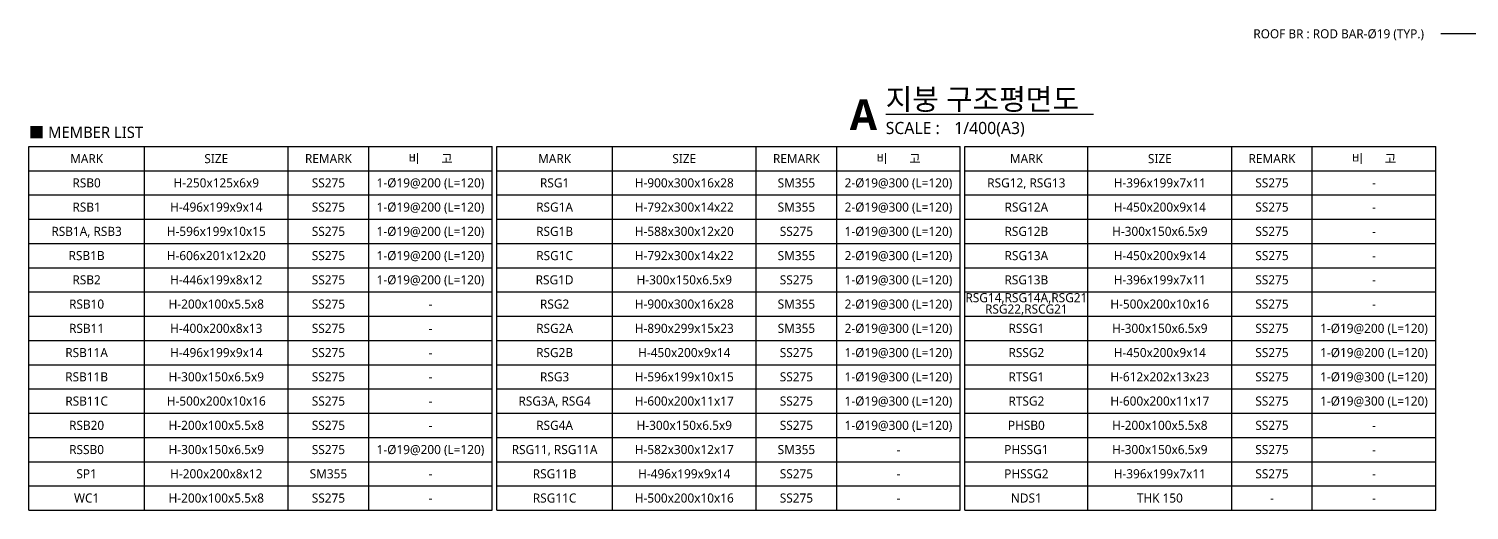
# Model space of a CAD drawing. Header units: millimetres. Extents: x 9300 to 667126, y 4200 to 105100.
# Drawn here: x 513900 to 609065, y 4200 to 35963 of the extents above; entities that cross this region are included whole.
import ezdxf
from ezdxf.enums import TextEntityAlignment as Align

# ---------------------------------------------------------------- set-up
doc = ezdxf.new("R2010")
doc.units = ezdxf.units.MM
doc.header["$LTSCALE"] = 200
for name, color, linetype in [('SYM', 6, 'Continuous'), ('SYM-LEAD', 6, 'Continuous'), ('TEXT', 3, 'Continuous')]:
    doc.layers.add(name, color=color, linetype=linetype)
doc.styles.add('스타일1', font='malgun.ttf')
doc.styles.add('스타일2', font='malgunbd.ttf')
doc.dimstyles.new('DIM-QD 1', dxfattribs={"dimtxt": 3, "dimasz": 1.5, "dimexe": 1, "dimexo": 0, "dimgap": 1, "dimtad": 1, "dimdec": 3, "dimdsep": 46, "dimlunit": 6, "dimtxsty": '스타일1', "dimblk1": 'ARCHTICK', "dimblk2": 'ARCHTICK', "dimsah": 1, "dimcen": 0, "dimclrd": 256, "dimclre": 256, "dimclrt": 3, "dimazin": 2, "dimtfac": 1, "dimtdec": 3, "dimtix": 1, "dimtmove": 2, "dimatfit": 3, "dimldrblk": 'ARCHTICK', "dimfxl": 1, "dimtolj": 1, "dimtzin": 0, "dimarcsym": 0})

# ---------------------------------------------------------------- blocks, each defined once
blk = doc.blocks.new('dwgtitle')
at = {"layer": 'SYM', "color": 3, "style": '스타일1'}
blk.add_text('SCALE :', height=4, dxfattribs=at).set_placement((12.25, -1.4))
at = {"layer": 'SYM', "color": 6, "style": '스타일2'}
blk.add_attdef('A', text='', height=10, dxfattribs=at).set_placement((4.89, 5), align=Align.MIDDLE)
at = {"layer": 'SYM', "color": 3, "style": '스타일1'}
for tag, p, height in [('%%UTITLE', (12.25, 6.59), 7), ('1/100', (34.89, -1.4), 4)]:
    blk.add_attdef(tag, p, '', height=height, dxfattribs=at)
blk = doc.blocks.new('_ARCHTICK')
at = {"color": 0, "linetype": 'ByBlock', "const_width": 0.15}
blk.add_lwpolyline([(-0.5, -0.5), (0.5, 0.5)], dxfattribs=at)

msp = doc.modelspace()

# ---------------------------------------------------------------- linework, layer by layer
for p, q in [((513900, 28200), (544519.748, 28200)), ((513900, 4200), (513900, 28200)), ((521537.13, 4200), (521537.13, 28200)), ((531035.962, 4200), (531035.962, 28200)), ((536356.346, 4200), (536356.346, 28200)), ((544519.748, 4200), (544519.748, 28200)), ((544819.748, 28200), (575439.495, 28200)), ((544819.748, 4200), (544819.748, 28200)), ((552456.878, 4200), (552456.878, 28200)), ((561955.71, 4200), (561955.71, 28200)), ((567276.094, 4200), (567276.094, 28200)), ((575439.495, 4200), (575439.495, 28200)), ((575739.495, 28200), (606859.243, 28200)), ((575739.495, 4200), (575739.495, 28200)), ((583876.625, 4200), (583876.625, 28200)), ((593375.458, 4200), (593375.458, 28200)), ((598695.842, 4200), (598695.842, 28200)), ((606859.243, 4200), (606859.243, 28200)), ((513900, 26600), (544519.748, 26600)), ((544819.748, 26600), (575439.495, 26600)), ((575739.495, 26600), (606859.243, 26600)), ((513900, 25000), (544519.748, 25000)), ((544819.748, 25000), (575439.495, 25000)), ((575739.495, 25000), (606859.243, 25000)), ((513900, 23400), (544519.748, 23400)), ((544819.748, 23400), (575439.495, 23400)), ((575739.495, 23400), (606859.243, 23400)), ((513900, 21800), (544519.748, 21800)), ((544819.748, 21800), (575439.495, 21800)), ((575739.495, 21800), (606859.243, 21800)), ((513900, 20200), (544519.748, 20200)), ((544819.748, 20200), (575439.495, 20200)), ((575739.495, 20200), (606859.243, 20200)), ((513900, 18600), (544519.748, 18600)), ((544819.748, 18600), (575439.495, 18600)), ((575739.495, 18600), (606859.243, 18600)), ((513900, 17000), (544519.748, 17000)), ((544819.748, 17000), (575439.495, 17000)), ((575739.495, 17000), (606859.243, 17000)), ((513900, 15400), (544519.748, 15400)), ((544819.748, 15400), (575439.495, 15400)), ((575739.495, 15400), (606859.243, 15400)), ((513900, 13800), (544519.748, 13800)), ((544819.748, 13800), (575439.495, 13800)), ((575739.495, 13800), (606859.243, 13800)), ((513900, 12200), (544519.748, 12200)), ((544819.748, 12200), (575439.495, 12200)), ((575739.495, 12200), (606859.243, 12200)), ((513900, 10600), (544519.748, 10600)), ((544819.748, 10600), (575439.495, 10600)), ((575739.495, 10600), (606859.243, 10600)), ((513900, 9000), (544519.748, 9000)), ((544819.748, 9000), (575439.495, 9000)), ((575739.495, 9000), (606859.243, 9000)), ((513900, 7400), (544519.748, 7400)), ((544819.748, 7400), (575439.495, 7400)), ((575739.495, 7400), (606859.243, 7400)), ((513900, 5800), (544519.748, 5800)), ((544819.748, 5800), (575439.495, 5800)), ((575739.495, 5800), (606859.243, 5800)), ((513900, 4200), (544519.748, 4200)), ((544819.748, 4200), (575439.495, 4200)), ((575739.495, 4200), (606859.243, 4200))]:
    msp.add_line(p, q)

# ---------------------------------------------------------------- block references
at = {"layer": 'SYM', "xscale": 200, "yscale": 200, "zscale": 200}
msp.add_blockref('dwgtitle', (568064.619, 29300), dxfattribs=at).add_auto_attribs({'%%UTITLE': '%%U지붕 구조평면도  ', '1/100': '1/400(A3)', 'A': 'A'})

# ---------------------------------------------------------------- texts
at = {"layer": 'TEXT', "style": '스타일1'}
for s, height, p in [('ROOF BR : ROD BAR-Ø19 (TYP.)', 600, (594804.771, 35636.583, -786309.796)), ('■ MEMBER LIST', 750, (513896.132, 29135.998))]:
    msp.add_text(s, height=height, dxfattribs=at).set_placement(p, align=Align.MIDDLE_LEFT)
for s, p in [('MARK', (517718.565, 27400)), ('SIZE', (526286.546, 27400)), ('REMARK', (533696.154, 27400)), ('비       고', (540438.047, 27400)), ('MARK', (548638.313, 27400)), ('SIZE', (557206.294, 27400)), ('REMARK', (564615.902, 27400)), ('비       고', (571357.795, 27400)), ('MARK', (579808.06, 27400)), ('SIZE', (588626.041, 27400)), ('REMARK', (596035.65, 27400)), ('비       고', (602777.543, 27400)), ('RSB0', (517718.565, 25800)), ('H-250x125x6x9', (526286.546, 25800)), ('SS275', (533696.154, 25800)), ('1-Ø19@200 (L=120)', (540438.047, 25800)), ('RSG1', (548638.313, 25800)), ('H-900x300x16x28', (557206.294, 25800)), ('SM355', (564615.902, 25800)), ('2-Ø19@300 (L=120)', (571357.795, 25800)), ('RSG12, RSG13', (579808.06, 25800)), ('H-396x199x7x11', (588626.041, 25800)), ('SS275', (596035.65, 25800)), ('-', (602777.543, 25800)), ('RSB1', (517718.565, 24200)), ('H-496x199x9x14', (526286.546, 24200)), ('SS275', (533696.154, 24200)), ('1-Ø19@200 (L=120)', (540438.047, 24200)), ('RSG1A', (548638.313, 24200)), ('H-792x300x14x22', (557206.294, 24200)), ('SM355', (564615.902, 24200)), ('2-Ø19@300 (L=120)', (571357.795, 24200)), ('RSG12A', (579808.06, 24200)), ('H-450x200x9x14', (588626.041, 24200)), ('SS275', (596035.65, 24200)), ('-', (602777.543, 24200)), ('RSB1A, RSB3', (517718.565, 22600)), ('H-596x199x10x15', (526286.546, 22600)), ('SS275', (533696.154, 22600)), ('1-Ø19@200 (L=120)', (540438.047, 22600)), ('RSG1B', (548638.313, 22600)), ('H-588x300x12x20', (557206.294, 22600)), ('SS275', (564615.902, 22600)), ('1-Ø19@300 (L=120)', (571357.795, 22600)), ('RSG12B', (579808.06, 22600)), ('H-300x150x6.5x9', (588626.041, 22600)), ('SS275', (596035.65, 22600)), ('-', (602777.543, 22600)), ('RSB1B', (517718.565, 21000)), ('H-606x201x12x20', (526286.546, 21000)), ('SS275', (533696.154, 21000)), ('1-Ø19@200 (L=120)', (540438.047, 21000)), ('RSG1C', (548638.313, 21000)), ('H-792x300x14x22', (557206.294, 21000)), ('SM355', (564615.902, 21000)), ('2-Ø19@300 (L=120)', (571357.795, 21000)), ('RSG13A', (579808.06, 21000)), ('H-450x200x9x14', (588626.041, 21000)), ('SS275', (596035.65, 21000)), ('-', (602777.543, 21000)), ('RSB2', (517718.565, 19400)), ('H-446x199x8x12', (526286.546, 19400)), ('SS275', (533696.154, 19400)), ('1-Ø19@200 (L=120)', (540438.047, 19400)), ('RSG1D', (548638.313, 19400)), ('H-300x150x6.5x9', (557206.294, 19400)), ('SS275', (564615.902, 19400)), ('1-Ø19@300 (L=120)', (571357.795, 19400)), ('RSG13B', (579808.06, 19400)), ('H-396x199x7x11', (588626.041, 19400)), ('SS275', (596035.65, 19400)), ('-', (602777.543, 19400)), ('RSB10', (517718.565, 17800)), ('H-200x100x5.5x8', (526286.546, 17800)), ('SS275', (533696.154, 17800)), ('RSG2', (548638.313, 17800)), ('H-900x300x16x28', (557206.294, 17800)), ('SM355', (564615.902, 17800)), ('2-Ø19@300 (L=120)', (571357.795, 17800)), ('RSG14,RSG14A,RSG21', (579808.06, 18223.913)), ('H-500x200x10x16', (588626.041, 17800)), ('SS275', (596035.65, 17800)), ('-', (540438.047, 17800)), ('RSG22,RSCG21', (579808.06, 17473.913)), ('-', (602777.543, 17800)), ('RSB11', (517718.565, 16200)), ('H-400x200x8x13', (526286.546, 16200)), ('SS275', (533696.154, 16200)), ('RSG2A', (548638.313, 16200)), ('H-890x299x15x23', (557206.294, 16200)), ('SM355', (564615.902, 16200)), ('2-Ø19@300 (L=120)', (571357.795, 16200)), ('RSSG1', (579808.06, 16200)), ('H-300x150x6.5x9', (588626.041, 16200)), ('SS275', (596035.65, 16200)), ('1-Ø19@200 (L=120)', (602777.543, 16200)), ('-', (540438.047, 16200)), ('RSB11A', (517718.565, 14600)), ('H-496x199x9x14', (526286.546, 14600)), ('SS275', (533696.154, 14600)), ('-', (540438.047, 14600)), ('RSG2B', (548638.313, 14600)), ('H-450x200x9x14', (557206.294, 14600)), ('SS275', (564615.902, 14600)), ('1-Ø19@300 (L=120)', (571357.795, 14600)), ('RSSG2', (579808.06, 14600)), ('H-450x200x9x14', (588626.041, 14600)), ('SS275', (596035.65, 14600)), ('1-Ø19@200 (L=120)', (602777.543, 14600)), ('1-Ø19@300 (L=120)', (571357.795, 13000)), ('1-Ø19@300 (L=120)', (602777.543, 13000)), ('RSB11B', (517718.565, 13000)), ('H-300x150x6.5x9', (526286.546, 13000)), ('SS275', (533696.154, 13000)), ('-', (540438.047, 13000)), ('RSG3', (548638.313, 13000)), ('H-596x199x10x15', (557206.294, 13000)), ('SS275', (564615.902, 13000)), ('RTSG1', (579808.06, 13000)), ('H-612x202x13x23', (588626.041, 13000)), ('SS275', (596035.65, 13000)), ('RSB11C', (517718.565, 11400)), ('H-500x200x10x16', (526286.546, 11400)), ('SS275', (533696.154, 11400)), ('RSG3A, RSG4', (548638.313, 11400)), ('H-600x200x11x17', (557206.294, 11400)), ('SS275', (564615.902, 11400)), ('1-Ø19@300 (L=120)', (571357.795, 11400)), ('RTSG2', (579808.06, 11400)), ('H-600x200x11x17', (588626.041, 11400)), ('SS275', (596035.65, 11400)), ('1-Ø19@300 (L=120)', (602777.543, 11400)), ('-', (540438.047, 11400)), ('RSB20', (517718.565, 9800)), ('H-200x100x5.5x8', (526286.546, 9800)), ('SS275', (533696.154, 9800)), ('-', (540438.047, 9800)), ('RSG4A', (548638.313, 9800)), ('H-300x150x6.5x9', (557206.294, 9800)), ('SS275', (564615.902, 9800)), ('1-Ø19@300 (L=120)', (571357.795, 9800)), ('PHSB0', (579808.06, 9800)), ('H-200x100x5.5x8', (588626.041, 9800)), ('SS275', (596035.65, 9800)), ('-', (602777.543, 9800)), ('RSSB0', (517718.565, 8200)), ('H-300x150x6.5x9', (526286.546, 8200)), ('SS275', (533696.154, 8200)), ('1-Ø19@200 (L=120)', (540438.047, 8200)), ('RSG11, RSG11A', (548638.313, 8200)), ('H-582x300x12x17', (557206.294, 8200)), ('SM355', (564615.902, 8200)), ('-', (571357.795, 8200)), ('PHSSG1', (579808.06, 8200)), ('H-300x150x6.5x9', (588626.041, 8200)), ('SS275', (596035.65, 8200)), ('-', (602777.543, 8200)), ('SP1', (517718.565, 6600)), ('H-200x200x8x12', (526286.546, 6600)), ('SM355', (533696.154, 6600)), ('RSG11B', (548638.313, 6600)), ('H-496x199x9x14', (557206.294, 6600)), ('SS275', (564615.902, 6600)), ('PHSSG2', (579808.06, 6600)), ('H-396x199x7x11', (588626.041, 6600)), ('SS275', (596035.65, 6600)), ('-', (540438.047, 6600)), ('-', (571357.795, 6600)), ('-', (602777.543, 6600)), ('WC1', (517718.565, 5000)), ('H-200x100x5.5x8', (526286.546, 5000)), ('SS275', (533696.154, 5000)), ('-', (540438.047, 5000)), ('RSG11C', (548638.313, 5000)), ('H-500x200x10x16', (557206.294, 5000)), ('SS275', (564615.902, 5000)), ('-', (571357.795, 5000)), ('NDS1', (579808.06, 5000)), ('THK 150', (588626.041, 5000)), ('-', (596035.65, 5000)), ('-', (602777.543, 5000))]:
    msp.add_text(s, height=600, dxfattribs=at).set_placement(p, align=Align.MIDDLE_CENTER)

# ---------------------------------------------------------------- leaders
at = {"layer": 'SYM-LEAD'}
msp.add_leader([(611600, 35625), (609525.98, 35625), (607200, 35625)], dimstyle='DIM-QD 1', override={"dimscale": 200, "dimasz": 1.5, "dimtad": 0, "dimclrd": 6, "dimldrblk": 'DOT'}, dxfattribs=at)

doc.saveas('drawing.dxf')
